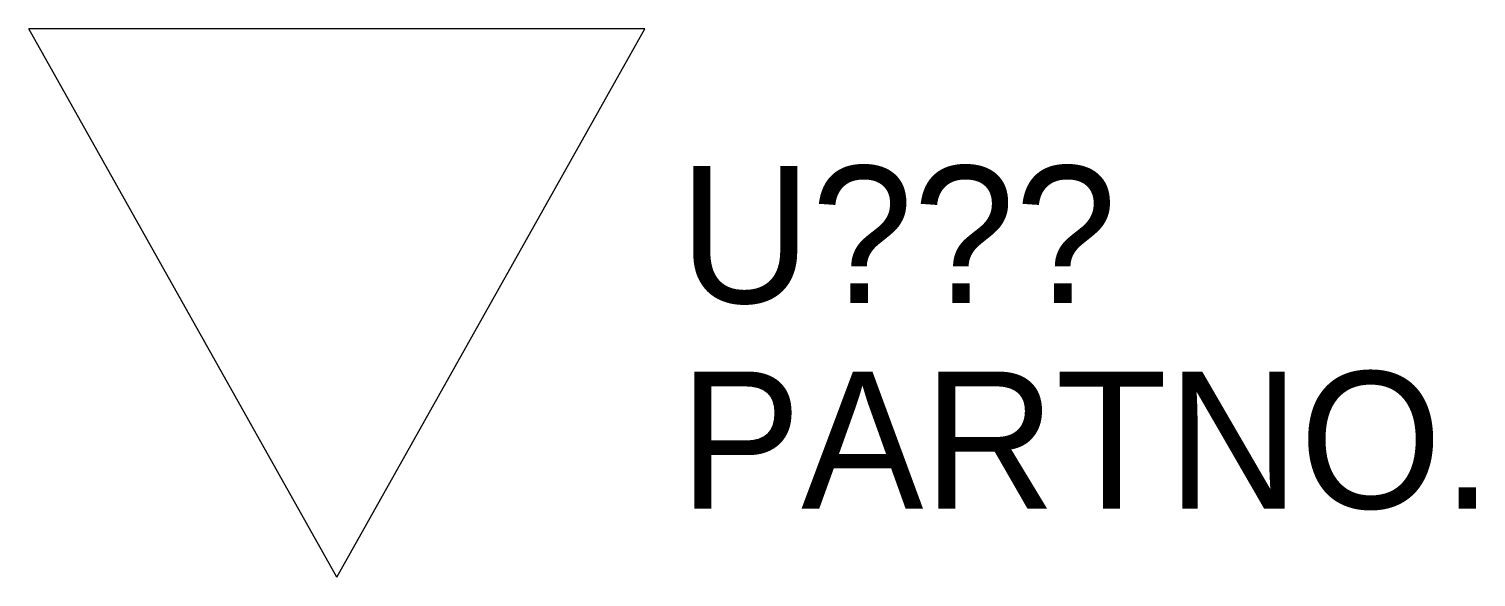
# Model space of a CAD drawing. Extents: x 14.15 to 16.26, y 9.2 to 10.
import ezdxf

# ---------------------------------------------------------------- set-up
doc = ezdxf.new("R2010")
doc.units = 0
doc.layers.add('1', color=7, linetype='CONTINUOUS')
doc.layers.add('2', color=2, linetype='CONTINUOUS')

# ---------------------------------------------------------------- blocks, each defined once
blk = doc.blocks.new('AMP')
at = {"layer": '2', "color": 0}
for p, q in [((0, 0), (-0.8, 0.45)), ((-0.8, 0.45), (-0.8, -0.45)), ((0, 0), (-0.8, -0.45))]:
    blk.add_line(p, q, dxfattribs=at)

msp = doc.modelspace()

# ---------------------------------------------------------------- block references
at = {"layer": '1', "color": 0, "rotation": 270}
msp.add_blockref('AMP', (14.6, 9.2), dxfattribs=at)

# ---------------------------------------------------------------- texts
at = {"layer": '1', "color": 0}
for tag, p, s in [('U???', (15.1, 9.6), 'U???'), ('PARTNO.', (15.1, 9.3), '0000000')]:
    msp.add_attdef(tag, p, s, height=0.2, dxfattribs=at)

doc.saveas('drawing.dxf')
